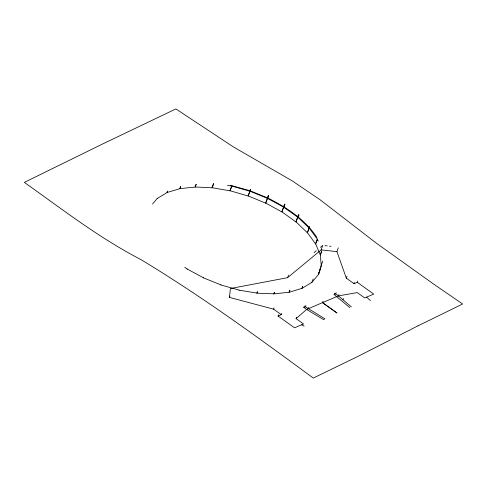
<?xml version="1.0" encoding="UTF-8"?>
<svg xmlns="http://www.w3.org/2000/svg" width="487" height="487" viewBox="0 0 487 487"><rect width="100%" height="100%" fill="white"/><g stroke="black" fill="none" stroke-linecap="round" stroke-linejoin="round"><path stroke-width="0.73" d="M281.79 313.391L281.328 314.669L273.603 309.16L229.468 297.405L230.406 288.535L287.634 277.657M321.645 264.825L318.364 274.68L321.274 265.214M167.522 191.154L167.035 192.499L179.983 188.664L180.726 186.606M167.613 191.154L167.12 192.523L157.149 198.483M180.598 186.588L179.867 188.615L195.232 187.063L196.218 184.317M196.066 184.293L195.092 186.99L212.192 187.799L213.671 183.684M213.501 183.654L212.04 187.702L230.132 190.837L231.855 186.034L227.508 185.303M250.446 189.394L248.102 195.902L265.786 203.195L268.58 195.427M230.272 185.267L250.032 190.764L250.501 189.467M250.628 189.461L248.26 196.042L229.974 190.715L231.672 185.991L249.989 191.245M229.468 297.405L229.931 296.126M268.416 195.342L265.64 203.036L281.949 211.973L284.743 204.205M316.854 237.394C305.166 219.406 286.575 207.438 267.747 197.972L268.678 195.384M284.591 204.102L281.821 211.802L296.041 221.999L298.622 214.828M284.079 206.835L285.011 204.248M257.331 291.798L256.838 293.168L273.992 293.825L274.479 292.474M257.532 291.762L257.045 293.113L238.904 290.13M298.494 214.712L295.938 221.816L307.437 232.829L309.592 226.845M298.324 216.958L299.024 215.017M274.297 292.535L273.804 293.905L289.217 292.2L289.948 290.173M273.603 309.16L274.065 307.881M288.56 275.1L287.573 277.687L321.146 249.892L322.759 245.411L320.446 247.329M309.495 226.729L307.364 232.64L315.649 243.999L317.378 239.202L309.068 227.922M296.577 317.268L296.084 318.638L303.553 323.965L294.562 327.818L278.083 316.063L278.546 314.779M289.789 290.246L289.047 292.303L302.05 288.31L302.78 286.289M302.646 286.38L301.91 288.438L311.936 282.332M321.773 250.781L320.318 254.829L321.237 265.391L322.729 261.166M321.554 251.584L320.318 255.011L315.613 243.81L317.311 239.087L318.2 241.175M313.153 278.96L311.826 282.478L318.437 274.522L320.568 268.605M303.833 307.443L305.392 306.773L324.939 318.869L323.38 319.539L306.633 309.44L303.833 307.443L304.314 306.104M305.392 306.773L305.873 305.434M308.192 308.77L308.673 307.431M357.768 281.042L357.306 282.32L354.043 283.702L346.342 278.18L336.931 251.639L338.313 247.798M296.084 318.638L306.633 309.44L322.534 302.622L337.01 313.001L322.479 302.646L323.027 301.252M349.788 307.571L334.1 294.544L334.581 293.204M334.1 294.544L335.671 293.88L336.152 292.541M322.479 302.646L338.459 295.883L338.94 294.544M346.342 278.18L347.036 276.263M342.945 299.718L343.396 298.47M354.043 283.702L354.506 282.423M152.522 204.065L157.204 198.489M314.078 252.601L316.392 250.683M278.083 316.063L281.328 314.669M335.671 293.88L338.459 295.883L357.257 292.59L364.702 297.922L373.73 294.099L357.306 282.32M325.018 245.661L327.27 245.911M329.522 246.16L331.026 246.325M321.146 249.892L336.931 251.639M220.769 284.925L239.111 290.094M203.243 277.773L220.982 284.907M250.032 190.764L267.747 197.972M249.807 191.178L267.515 198.392M187.081 268.994L203.444 277.779M267.345 198.312L283.678 207.17M301.684 324.762L304.144 326.187M184.78 267.266L187.264 269.013M283.525 207.078L297.764 217.196M338.459 295.883L351.352 306.907M366.577 297.131L370.443 300.595M297.636 217.092L309.166 228.032M417.937 325.864L358.268 356.247L313.263 378.07C257.13 336.718 200.62 295.633 140.889 259.571C99.324 238.07 62.366 209.355 24.35 182.382L102.587 143.994L175.88 108.93L233.742 147.141L292.042 180.762L319.868 199.597L376.281 243.104L433.905 284.28L462.65 303.998L417.937 325.864"/></g></svg>
